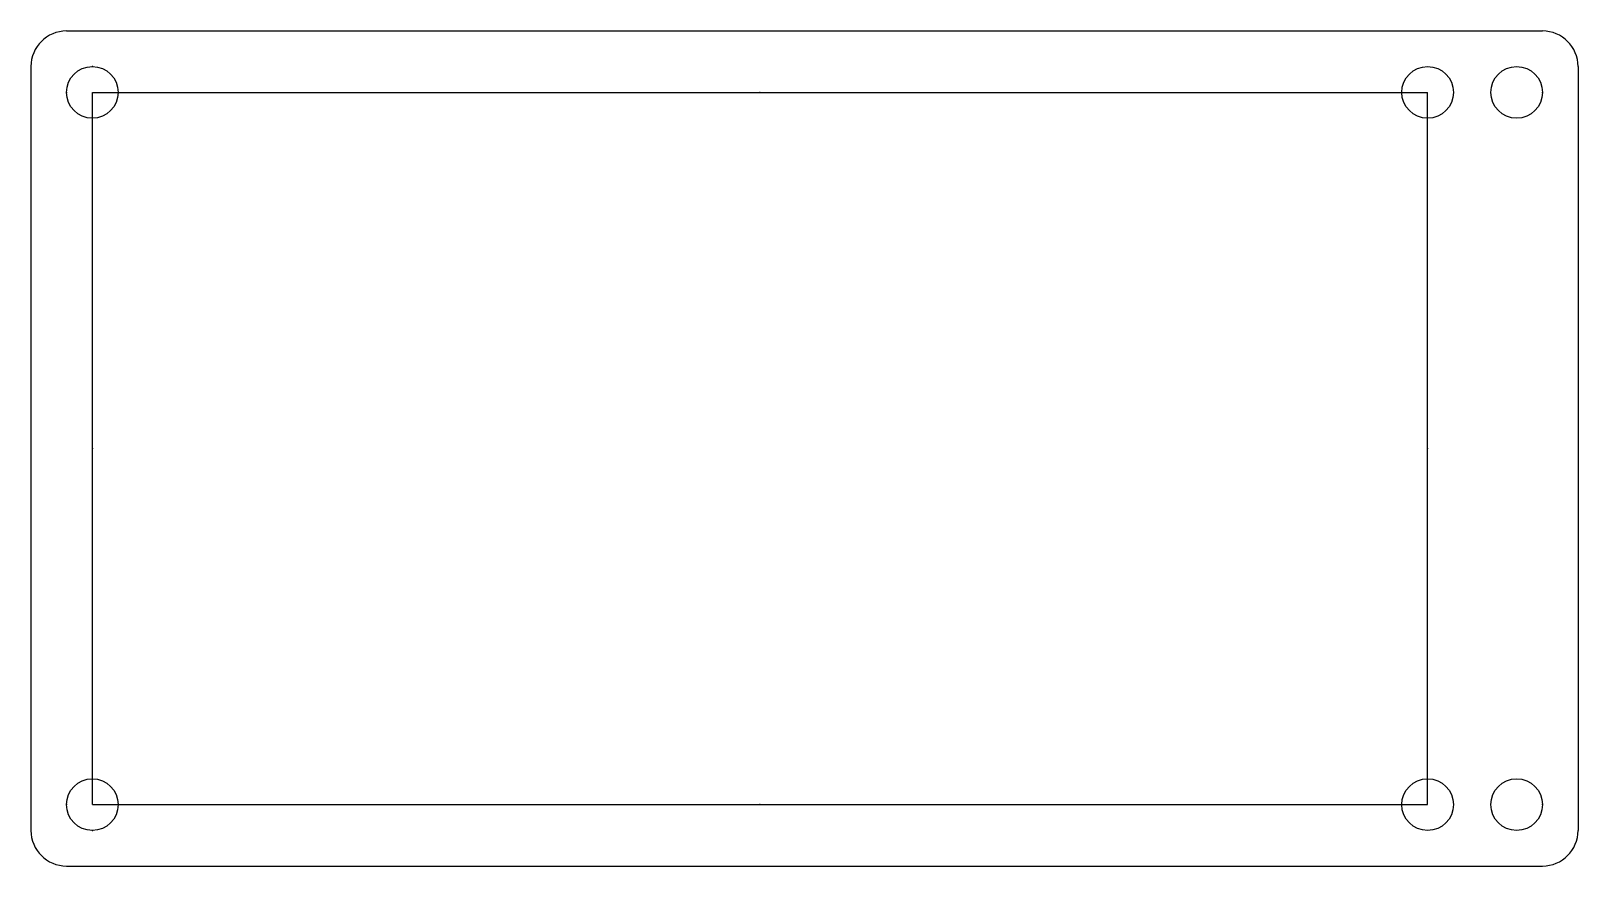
# Model space of a CAD drawing. Header units: millimetres. Extents: x -3.5 to 83.5, y -3.5 to 43.5.
import ezdxf

# ---------------------------------------------------------------- set-up
doc = ezdxf.new("R2010")
doc.units = ezdxf.units.MM
doc.header["$PDSIZE"] = -1

msp = doc.modelspace()

# ---------------------------------------------------------------- linework, layer by layer
at = {"color": 7, "linetype": 'Continuous'}
for p, q in [((-1.45, 43.45), (81.45, 43.45)), ((-3.45, 41.45), (-3.45, -1.45)), ((83.45, 41.45), (83.45, -1.45)), ((0, 0), (0, 40)), ((0, 40), (75, 40)), ((75, 0), (75, 40)), ((0, 0), (75, 0)), ((-1.45, -3.45), (81.45, -3.45))]:
    msp.add_line(p, q, dxfattribs=at)
for centre in [(0, 40), (75, 40), (80, 40), (0, 0), (75, 0), (80, 0)]:
    msp.add_circle(centre, 1.45, dxfattribs=at)
for centre, start, end in [((81.45, 41.45), 0, 90), ((-1.45, 41.45), 90, 180), ((-1.45, -1.45), 180, 270), ((81.45, -1.45), 270, 0)]:
    msp.add_arc(centre, 2, start, end, dxfattribs=at)
for p in [(0, 41.45), (-1.45, 40), (37.5, 40), (81.45, 40), (0, 20), (75, 20), (-1.45, 0), (37.5, 0), (81.45, 0), (0, -1.45)]:
    msp.add_point(p, dxfattribs=at)

doc.saveas('drawing.dxf')
